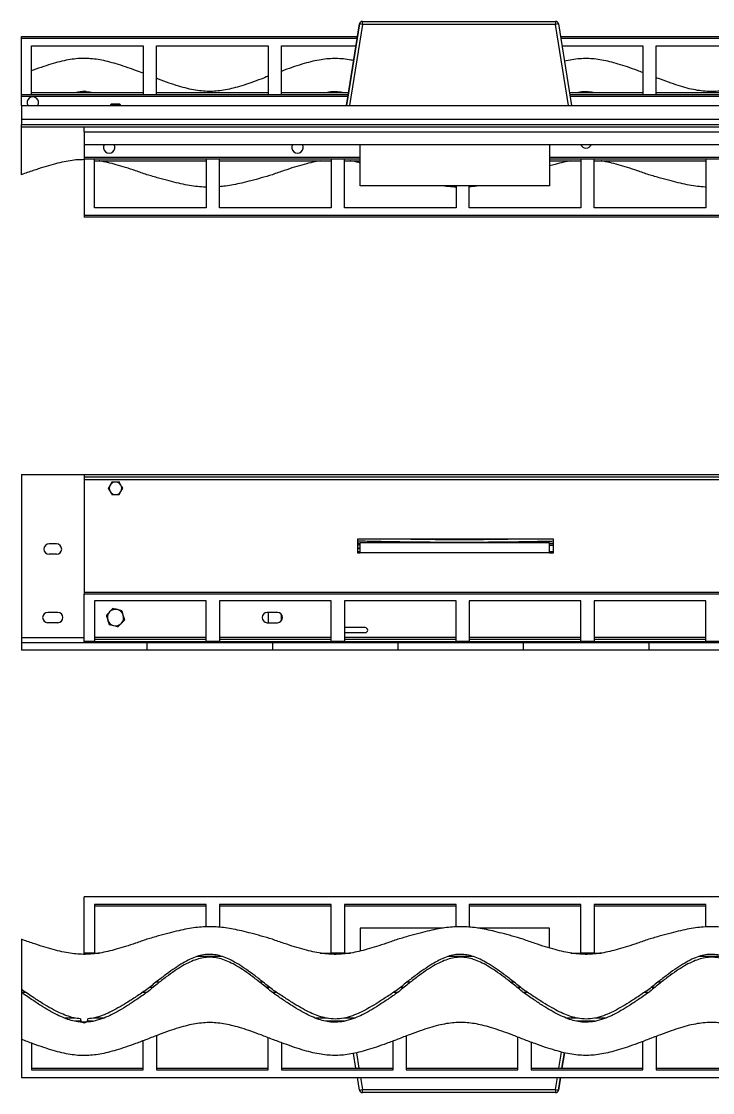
# Model space of a CAD drawing. Header units: millimetres. Extents: x 1364877 to 2662909, y 234189 to 1399913.
# Drawn here: x 1893860 to 1911863, y 329731 to 357620 of the extents above; entities that cross this region are included whole.
import ezdxf

# ---------------------------------------------------------------- set-up
doc = ezdxf.new("R2010")
doc.units = ezdxf.units.MM
doc.header["$LTSCALE"] = 5
doc.header["$MEASUREMENT"] = 0
doc.layers.add('A-CONC-LIN2', color=7, linetype='CONTINUOUS', lineweight=25)

msp = doc.modelspace()

# ---------------------------------------------------------------- linework, layer by layer
at = {"layer": 'A-CONC-LIN2'}
for p, q in [((1902664.9, 357555.3), (1902328.3, 355430.5)), ((1902328.4, 355430.5), (1902664.9, 357555.3)), ((1902740.7, 357543.9), (1902406, 355430.5)), ((1902664.9, 357555.3), (1902664.9, 357555.3)), ((1902740.7, 357620), (1907773.5, 357620)), ((1902740.7, 357620), (1902740.7, 357620)), ((1907773.5, 357543.9), (1902740.7, 357543.9)), ((1908108.2, 355430.5), (1907773.5, 357543.9)), ((1907849.4, 357555.3), (1908185.9, 355430.5)), ((1893860.3, 357226.7), (1902612.8, 357226.7)), ((1893860.3, 357184.7), (1893860.3, 357226.7)), ((1893860.3, 357184.7), (1902606.2, 357184.7)), ((1893860.3, 355719.1), (1893860.3, 357184.7)), ((1894121.8, 356984.4), (1897030.2, 356984.4)), ((1894121.8, 355719.1), (1894121.8, 356984.4)), ((1897030.2, 356984.4), (1897030.2, 355719.1)), ((1897376.6, 356984.4), (1900285.1, 356984.4)), ((1897376.6, 355719.1), (1897376.6, 356984.4)), ((1900285.1, 356984.4), (1900285.1, 355719.1)), ((1900631.5, 356984.4), (1902574.4, 356984.4)), ((1900631.5, 355719.1), (1900631.5, 356984.4)), ((1907901.4, 357226.7), (1922220.4, 357226.7)), ((1907908.1, 357184.7), (1922213.7, 357184.7)), ((1907939.8, 356984.4), (1910049.6, 356984.4)), ((1910049.6, 356984.4), (1910049.6, 355719.1)), ((1910396, 356984.4), (1913304.5, 356984.4)), ((1910396, 355719.1), (1910396, 356984.4)), ((1893860.3, 355719.1), (1894121.8, 355719.1)), ((1893860.3, 355677.1), (1893860.3, 355719.1)), ((1893860.3, 355430.5), (1893860.3, 355677.1)), ((1893860.3, 355677.1), (1902367.4, 355677.1)), ((1897030.2, 355761.1), (1894121.8, 355761.1)), ((1894121.8, 355719.1), (1897030.2, 355719.1)), ((1897030.2, 355719.1), (1897376.6, 355719.1)), ((1900285.1, 355761.1), (1897376.6, 355761.1)), ((1897376.6, 355719.1), (1900285.1, 355719.1)), ((1900285.1, 355719.1), (1900631.5, 355719.1)), ((1902380.7, 355761.1), (1900631.5, 355761.1)), ((1900631.5, 355719.1), (1902374, 355719.1)), ((1910049.6, 355761.1), (1908133.5, 355761.1)), ((1908140.2, 355719.1), (1910049.6, 355719.1)), ((1908146.8, 355677.1), (1921974.9, 355677.1)), ((1910049.6, 355719.1), (1910396, 355719.1)), ((1913304.5, 355761.1), (1910396, 355761.1)), ((1910396, 355719.1), (1913304.5, 355719.1)), ((1893860.3, 355430.5), (1893860.3, 355071.1)), ((1893860.3, 355430.5), (1972159.8, 355430.5)), ((1896198.7, 355463.2), (1896180.6, 355445.1)), ((1896180.6, 355445.1), (1896180.6, 355430.5)), ((1896213.2, 355445.1), (1896180.6, 355445.1)), ((1896231.4, 355463.2), (1896198.7, 355463.2)), ((1896231.4, 355463.2), (1896213.2, 355445.1)), ((1896213.2, 355445.1), (1896213.2, 355430.5)), ((1896395.9, 355445.1), (1896213.2, 355445.1)), ((1896380.3, 355463.2), (1896231.4, 355463.2)), ((1896391.2, 355463.2), (1896380.3, 355463.2)), ((1896409.3, 355445.1), (1896391.2, 355463.2)), ((1896419.2, 355463.2), (1896391.2, 355463.2)), ((1896409.3, 355445.1), (1896395.9, 355445.1)), ((1896409.3, 355430.5), (1896409.3, 355445.1)), ((1896436.6, 355445.1), (1896409.3, 355445.1)), ((1896423.9, 355463.2), (1896419.2, 355463.2)), ((1896442, 355445.1), (1896423.9, 355463.2)), ((1896442, 355445.1), (1896436.6, 355445.1)), ((1896442, 355430.5), (1896442, 355445.1)), ((1893860.3, 355071.1), (1972159.8, 355071.1)), ((1893860.3, 355071.1), (1893860.3, 354940.3)), ((1893860.3, 354875), (1893860.3, 354940.3)), ((1893860.3, 354940.3), (1972159.8, 354940.3)), ((1893860.3, 353629.5), (1893860.3, 354875)), ((1893860.3, 354875), (1972159.8, 354875)), ((1895494.3, 354744.3), (1895494.3, 354875)), ((1895494.3, 354744.3), (1973793.8, 354744.3)), ((1895494.3, 354744.3), (1895494.3, 354417.5)), ((1895494.3, 354417.5), (1973793.8, 354417.5)), ((1895494.3, 354417.5), (1895494.3, 354072.9)), ((1902683.7, 353339.1), (1902683.7, 354417.5)), ((1907618.3, 354417.5), (1907618.3, 353339.1)), ((1895494.3, 354072.9), (1895494.3, 354030.9)), ((1902683.7, 354072.9), (1895494.3, 354072.9)), ((1895494.3, 354030.9), (1895494.3, 352565.3)), ((1895762.3, 354030.9), (1895494.3, 354030.9)), ((1895762.3, 352765.6), (1895762.3, 354030.9)), ((1898670.7, 354030.9), (1895762.3, 354030.9)), ((1895762.3, 353988.9), (1898670.7, 353988.9)), ((1898670.7, 354030.9), (1898670.7, 352765.6)), ((1899017.1, 354030.9), (1898670.7, 354030.9)), ((1899017.1, 352765.6), (1899017.1, 354030.9)), ((1901925.6, 354030.9), (1899017.1, 354030.9)), ((1899017.1, 353988.9), (1901925.6, 353988.9)), ((1901925.6, 354030.9), (1901925.6, 352765.6)), ((1902272, 354030.9), (1901925.6, 354030.9)), ((1902272, 352765.6), (1902272, 354030.9)), ((1902683.7, 354030.9), (1902272, 354030.9)), ((1902272, 353988.9), (1902683.7, 353988.9)), ((1922291.3, 354072.9), (1907618.3, 354072.9)), ((1908435.3, 354030.9), (1907618.3, 354030.9)), ((1907618.3, 353988.9), (1908435.3, 353988.9)), ((1908435.3, 354030.9), (1908435.3, 352765.6)), ((1908781.7, 354030.9), (1908435.3, 354030.9)), ((1908781.7, 352765.6), (1908781.7, 354030.9)), ((1911690.1, 354030.9), (1908781.7, 354030.9)), ((1908781.7, 353988.9), (1911690.1, 353988.9)), ((1911690.1, 354030.9), (1911690.1, 352765.6)), ((1912036.5, 354030.9), (1911690.1, 354030.9)), ((1907618.3, 353339.1), (1902683.7, 353339.1)), ((1905180.4, 353339.1), (1905180.4, 352765.6)), ((1905526.8, 352765.6), (1905526.8, 353339.1)), ((1973793.8, 352565.3), (1895494.3, 352565.3)), ((1895494.3, 352565.3), (1895494.3, 352523.3)), ((1973793.8, 352523.3), (1895494.3, 352523.3)), ((1898670.7, 352765.6), (1895762.3, 352765.6)), ((1901925.6, 352765.6), (1899017.1, 352765.6)), ((1905180.4, 352765.6), (1902272, 352765.6)), ((1908435.3, 352765.6), (1905526.8, 352765.6)), ((1911690.1, 352765.6), (1908781.7, 352765.6)), ((1893860.3, 345825.9), (1893860.3, 345823.9)), ((1893860.3, 345825.9), (1972159.8, 345825.9)), ((1893860.3, 345823.9), (1893860.3, 341575.5)), ((1893860.3, 345823.9), (1895494.3, 345823.9)), ((1895494.3, 345823.9), (1895494.3, 345758.5)), ((1895494.3, 345823.9), (1973793.8, 345823.9)), ((1895494.3, 345758.5), (1973793.8, 345758.5)), ((1895494.3, 345758.5), (1895494.3, 345693.1)), ((1895494.3, 345693.1), (1973793.8, 345693.1)), ((1895494.3, 345693.1), (1895494.3, 342755.2)), ((1896216, 345627.2), (1896169.3, 345545.2)), ((1896404.6, 345628.3), (1896310.3, 345627.8)), ((1896217.9, 345300.4), (1896312.3, 345301)), ((1896406.6, 345301.6), (1896453.3, 345383.5)), ((1894775.4, 344016.7), (1894579.3, 344016.7)), ((1907716.3, 344140.9), (1902618.4, 344140.9)), ((1902618.4, 344140.9), (1902618.4, 343781.4)), ((1902618.4, 344044.3), (1902683.7, 344042.7)), ((1902618.4, 344020.2), (1902632.5, 344018.7)), ((1902683.7, 343986), (1902618.4, 343986)), ((1902683.7, 343910.6), (1902625.7, 343907.4)), ((1902683.7, 343908.2), (1902625.7, 343907.4)), ((1902625.7, 343893), (1902625.7, 343907.4)), ((1902625.7, 343893), (1902683.7, 343889.8)), ((1902625.7, 343893), (1902683.7, 343892.1)), ((1902632.6, 344018.7), (1902632.5, 344018.7)), ((1902683.7, 344018.7), (1902632.6, 344018.7)), ((1902683.7, 343781.4), (1902683.7, 344042.8)), ((1907618.3, 344042.8), (1902683.7, 344042.8)), ((1907618.3, 343781.4), (1907618.3, 344042.8)), ((1907618.3, 344037), (1907716.3, 344039.2)), ((1907716.3, 344018.2), (1907618.3, 344018.2)), ((1907618.3, 343985.5), (1907716.3, 343985.5)), ((1907716.3, 343781.4), (1907716.3, 344140.9)), ((1894775.4, 343748.7), (1894579.3, 343748.7)), ((1902618.4, 343814.4), (1902683.7, 343814.4)), ((1902618.4, 343781.4), (1902683.7, 343781.4)), ((1902632.6, 343781.7), (1902632.5, 343781.7)), ((1902683.7, 343781.7), (1902632.6, 343781.7)), ((1907618.3, 343781.4), (1902683.7, 343781.4)), ((1907716.3, 343814), (1907618.3, 343814)), ((1907618.3, 343781.4), (1907716.3, 343781.4)), ((1973793.8, 342755.2), (1895494.3, 342755.2)), ((1895494.3, 342755.2), (1895494.3, 342705.2)), ((1973793.8, 342705.2), (1895494.3, 342705.2)), ((1895494.3, 341475.4), (1895494.3, 342705.2)), ((1898670.7, 342537.1), (1895762.3, 342537.1)), ((1895762.3, 342537.1), (1895762.3, 341475.4)), ((1898670.7, 341475.4), (1898670.7, 342537.1)), ((1901925.6, 342537.1), (1899017.1, 342537.1)), ((1899017.1, 342537.1), (1899017.1, 341475.4)), ((1901925.6, 341475.4), (1901925.6, 342537.1)), ((1905180.4, 342537.1), (1902272, 342537.1)), ((1902272, 342537.1), (1902272, 341475.4)), ((1905180.4, 341475.4), (1905180.4, 342537.1)), ((1908435.3, 342537.1), (1905526.8, 342537.1)), ((1905526.8, 342537.1), (1905526.8, 341475.4)), ((1908435.3, 341475.4), (1908435.3, 342537.1)), ((1911690.1, 342537.1), (1908781.7, 342537.1)), ((1908781.7, 342537.1), (1908781.7, 341475.4)), ((1911690.1, 341475.4), (1911690.1, 342537.1)), ((1894808, 342232.4), (1894546.6, 342232.4)), ((1896241.3, 342333.5), (1896157, 342244.4)), ((1896479.9, 342276.6), (1896360.6, 342305)), ((1900526.9, 342232.4), (1900265.5, 342232.4)), ((1900285.1, 342232.4), (1900285.1, 341964.4)), ((1894808, 341964.4), (1894546.6, 341964.4)), ((1896381.3, 341863.3), (1896465.6, 341952.4)), ((1900265.5, 341964.4), (1900526.9, 341964.4)), ((1900631.5, 342014.7), (1900631.5, 342182.2)), ((1896142.7, 341920.3), (1896262, 341891.8)), ((1902291.6, 341837), (1902272, 341834)), ((1902272, 341709.3), (1902291.6, 341706.3)), ((1902814.5, 341837), (1902291.6, 341837)), ((1902291.6, 341706.3), (1902814.5, 341706.3)), ((1893860.3, 341575.5), (1893860.3, 341444.8)), ((1893860.3, 341575.5), (1895494.3, 341575.5)), ((1893860.3, 341444.8), (1893860.3, 341248.8)), ((1895762.3, 341475.4), (1895494.3, 341475.4)), ((1895494.3, 341444.8), (1895494.3, 341475.4)), ((1898670.7, 341575.5), (1895762.3, 341575.5)), ((1898670.7, 341525.5), (1895762.3, 341525.5)), ((1895762.3, 341475.4), (1898670.7, 341475.4)), ((1897128.3, 341444.8), (1897128.3, 341248.8)), ((1899017.1, 341475.4), (1898670.7, 341475.4)), ((1901925.6, 341575.5), (1899017.1, 341575.5)), ((1901925.6, 341525.5), (1899017.1, 341525.5)), ((1899017.1, 341475.4), (1901925.6, 341475.4)), ((1900396.2, 341444.8), (1900396.2, 341248.8)), ((1902272, 341475.4), (1901925.6, 341475.4)), ((1905180.4, 341575.5), (1902272, 341575.5)), ((1905180.4, 341525.5), (1902272, 341525.5)), ((1902272, 341475.4), (1905180.4, 341475.4)), ((1903664.1, 341444.8), (1903664.1, 341248.8)), ((1905526.8, 341475.4), (1905180.4, 341475.4)), ((1908435.3, 341575.5), (1905526.8, 341575.5)), ((1908435.3, 341525.5), (1905526.8, 341525.5)), ((1905526.8, 341475.4), (1908435.3, 341475.4)), ((1906932, 341444.8), (1906932, 341248.8)), ((1908781.7, 341475.4), (1908435.3, 341475.4)), ((1911690.1, 341575.5), (1908781.7, 341575.5)), ((1911690.1, 341525.5), (1908781.7, 341525.5)), ((1908781.7, 341475.4), (1911690.1, 341475.4)), ((1910200, 341444.8), (1910200, 341248.8)), ((1912036.5, 341475.4), (1911690.1, 341475.4)), ((1895494.3, 333362), (1895494.3, 334827.6)), ((1973793.8, 334827.6), (1895494.3, 334827.6)), ((1898670.7, 334627.3), (1895762.3, 334627.3)), ((1895762.3, 334627.3), (1895762.3, 333362)), ((1898670.7, 334585.3), (1895762.3, 334585.3)), ((1898670.7, 334045.2), (1898670.7, 334627.3)), ((1901925.6, 334627.3), (1899017.1, 334627.3)), ((1899017.1, 334627.3), (1899017.1, 334035.7)), ((1901925.6, 334585.3), (1899017.1, 334585.3)), ((1901925.6, 333362), (1901925.6, 334627.3)), ((1905180.4, 334627.3), (1902272, 334627.3)), ((1902272, 334627.3), (1902272, 333362)), ((1905180.4, 334585.3), (1902272, 334585.3)), ((1905180.4, 334044.6), (1905180.4, 334627.3)), ((1908435.3, 334627.3), (1905526.8, 334627.3)), ((1905526.8, 334627.3), (1905526.8, 334038.6)), ((1908435.3, 334585.3), (1905526.8, 334585.3)), ((1908435.3, 333362), (1908435.3, 334627.3)), ((1911690.1, 334627.3), (1908781.7, 334627.3)), ((1908781.7, 334627.3), (1908781.7, 333362)), ((1911690.1, 334585.3), (1908781.7, 334585.3)), ((1911690.1, 334043.9), (1911690.1, 334627.3)), ((1902683.7, 334011.8), (1902683.7, 333414.4)), ((1904847.4, 334011.8), (1902683.7, 334011.8)), ((1907618.3, 334011.8), (1905752.6, 334011.8)), ((1907618.3, 333494.1), (1907618.3, 334011.8)), ((1893860.3, 333721.4), (1893860.3, 332414.2)), ((1895762.3, 333362), (1895494.3, 333362)), ((1895494.3, 333330.3), (1895494.3, 333362)), ((1895762.3, 333362), (1895886.6, 333362)), ((1899074.9, 333278), (1898448.4, 333278)), ((1901639, 333362), (1901925.6, 333362)), ((1902272, 333362), (1901925.6, 333362)), ((1902272, 333362), (1902422.4, 333362)), ((1905610.7, 333278), (1904984.3, 333278)), ((1908174.8, 333362), (1908435.3, 333362)), ((1908781.7, 333362), (1908435.3, 333362)), ((1908781.7, 333362), (1908958.3, 333362)), ((1912146.6, 333278), (1911520.1, 333278)), ((1897205.3, 332475.9), (1897296.7, 332475.9)), ((1897460.2, 332606.6), (1897368.6, 332606.6)), ((1900155.9, 332606.6), (1900064.2, 332606.6)), ((1900227.8, 332475.9), (1900319.2, 332475.9)), ((1903741.1, 332475.9), (1903832.5, 332475.9)), ((1903996.1, 332606.6), (1903904.4, 332606.6)), ((1906691.7, 332606.6), (1906600.1, 332606.6)), ((1906763.7, 332475.9), (1906855, 332475.9)), ((1910277, 332475.9), (1910368.4, 332475.9)), ((1910531.9, 332606.6), (1910440.3, 332606.6)), ((1893860.3, 332414.2), (1893860.3, 332345.2)), ((1893860.3, 332345.2), (1893860.3, 332338.5)), ((1893860.3, 332345.2), (1893963.3, 332345.2)), ((1893860.3, 332338.5), (1893860.3, 331115.3)), ((1897025.4, 332345.2), (1897136.4, 332345.2)), ((1900388.1, 332345.2), (1900499, 332345.2)), ((1903561.3, 332345.2), (1903672.3, 332345.2)), ((1906923.9, 332345.2), (1907034.9, 332345.2)), ((1910097.1, 332345.2), (1910208.1, 332345.2)), ((1894971.1, 331673.8), (1895249.4, 331673.8)), ((1895736.1, 331673.8), (1896017.7, 331673.8)), ((1901506.9, 331673.8), (1901791.3, 331673.8)), ((1902268.4, 331673.8), (1902553.6, 331673.8)), ((1908042.8, 331673.8), (1908327.2, 331673.8)), ((1908804.2, 331673.8), (1909089.4, 331673.8)), ((1895414.2, 331589.8), (1895257.9, 331589.8)), ((1895727.3, 331589.8), (1895574.4, 331589.8)), ((1902263.2, 331589.8), (1901793.7, 331589.8)), ((1908799, 331589.8), (1908329.6, 331589.8)), ((1893860.3, 331115.3), (1893860.3, 330124.2)), ((1897030.2, 330324.5), (1897030.2, 331079.4)), ((1897376.6, 331212.5), (1897376.6, 330324.5)), ((1900285.1, 330324.5), (1900285.1, 331160)), ((1903539.9, 330324.5), (1903539.9, 331071.6)), ((1903886.3, 331204.6), (1903886.3, 330324.5)), ((1906794.8, 330324.5), (1906794.8, 331172.5)), ((1910049.6, 330324.5), (1910049.6, 331063.5)), ((1910396, 331195.9), (1910396, 330324.5)), ((1894121.8, 331017.5), (1894121.8, 330324.5)), ((1900631.5, 331029.3), (1900631.5, 330324.5)), ((1902588.7, 330766.9), (1902652.1, 330366.5)), ((1907141.2, 331040.8), (1907141.2, 330324.5)), ((1907862.1, 330366.5), (1907928.5, 330785.7)), ((1908003.2, 330767), (1907939.8, 330366.5)), ((1907939.8, 330366.5), (1908003.2, 330767)), ((1902574.4, 330366.5), (1902513.5, 330751)), ((1894121.8, 330366.5), (1897030.2, 330366.5)), ((1894121.8, 330324.5), (1897030.2, 330324.5)), ((1897376.6, 330366.5), (1900285.1, 330366.5)), ((1897376.6, 330324.5), (1900285.1, 330324.5)), ((1900631.5, 330366.5), (1903539.9, 330366.5)), ((1900631.5, 330324.5), (1903539.9, 330324.5)), ((1903886.3, 330366.5), (1906794.8, 330366.5)), ((1903886.3, 330324.5), (1906794.8, 330324.5)), ((1907141.2, 330366.5), (1910049.6, 330366.5)), ((1907141.2, 330324.5), (1910049.6, 330324.5)), ((1910396, 330366.5), (1913304.5, 330366.5)), ((1910396, 330324.5), (1913304.5, 330324.5)), ((1893860.3, 330124.2), (1972159.8, 330124.2)), ((1902664.9, 329795.6), (1902612.8, 330124.2)), ((1902690.5, 330124.2), (1902740.7, 329806.9)), ((1907773.5, 329806.9), (1907823.7, 330124.2)), ((1907901.4, 330124.2), (1907849.3, 329795.6)), ((1907849.4, 329795.6), (1907901.4, 330124.2)), ((1902740.7, 329806.9), (1907773.5, 329806.9)), ((1907773.5, 329730.8), (1902740.7, 329730.8)), ((1907773.5, 329730.8), (1907773.5, 329730.8)), ((1907849.3, 329795.6), (1907849.4, 329795.6))]:
    msp.add_line(p, q, dxfattribs=at)
for points in [[(1902740.7, 357543.9), (1902740.7, 357558.8), (1902740.7, 357573.1), (1902740.7, 357586.3), (1902740.7, 357597.8), (1902740.7, 357607.2), (1902740.7, 357614.3), (1902740.7, 357618.6), (1902740.7, 357620)], [(1902740.7, 329730.8), (1902740.7, 329732.3), (1902740.7, 329736.6), (1902740.7, 329743.6), (1902740.7, 329753.1), (1902740.7, 329764.6), (1902740.7, 329777.8), (1902740.7, 329792.1), (1902740.7, 329806.9)], [(1907773.5, 329806.9), (1907773.5, 329792.1), (1907773.5, 329777.8), (1907773.5, 329764.6), (1907773.5, 329753.1), (1907773.5, 329743.6), (1907773.5, 329736.6), (1907773.5, 329732.3), (1907773.5, 329730.8)]]:
    msp.add_lwpolyline(points, dxfattribs=at)
for centre, radius, start, end in [((1902740.7, 357543.2), 76.8, 90, 170.99969), ((1902740.7, 357543.2), 76.8, 90, 170.99969), ((1902374.7, 355355.3), 2219, 80.50465, 82.48519), ((1909636.2, 357582.2), 1863.1, 178.83523, 181.1765), ((1907773.5, 357543.2), 76.8, 9.00031, 90), ((1908141.1, 355345.8), 2228.7, 97.52102, 99.49258), ((1894154.5, 355504.8), 150.3, 330.40105, 209.59895), ((1895494.3, 355704.6), 98, 35.19445, 144.80555), ((1896147.9, 354343.2), 150.3, 150.40105, 29.59895), ((1901049.8, 354343.2), 150.3, 150.40105, 29.59895), ((1908566, 354473.9), 150.3, 202.06383, 337.93617), ((1896311.3, 345464.4), 163.4, 90.34631, 150.34631), ((1896311.3, 345464.4), 163.4, 30.34631, 90.34631), ((1896311.3, 345464.4), 163.4, 150.34631, 210.34631), ((1896311.3, 345464.4), 163.4, 210.34631, 270.34631), ((1896311.3, 345464.4), 163.4, 270.34631, 330.34631), ((1896311.3, 345464.4), 163.4, 330.34631, 30.34631), ((1894579.3, 343882.7), 134, 90, 270), ((1894775.4, 343882.7), 134, 270, 90), ((1905265.8, 442170.4), 98037.7, 269.261038, 270.738962), ((1894546.6, 342098.4), 134, 90, 270), ((1894808, 342098.4), 134, 270, 90), ((1896311.3, 342098.4), 212.4, 136.57534, 196.57534), ((1896311.3, 342098.4), 212.4, 76.57534, 136.57534), ((1896311.3, 342098.4), 212.4, 16.57534, 76.57534), ((1900265.5, 342098.4), 134, 90, 270), ((1900526.9, 342098.4), 134, 270, 90), ((1896311.3, 342098.4), 212.4, 196.57534, 256.57534), ((1896311.3, 342098.4), 212.4, 256.57534, 316.57534), ((1896311.3, 342098.4), 212.4, 316.57534, 16.57534), ((1902814.5, 341771.6), 65.4, 270, 90), ((1895494.3, 331646.3), 98, 177.5474, 2.4526), ((1902373.2, 332005.1), 2228.7, 277.52102, 279.49258), ((1902740.7, 329807.6), 76.8, 189.00031, 270), ((1908140.5, 332002.1), 2225.6, 260.50759, 262.48225), ((1907773.5, 329807.6), 76.8, 270, 350.99969), ((1907773.5, 329807.6), 76.8, 270, 350.99969)]:
    msp.add_arc(centre, radius, start, end, dxfattribs=at)
for points, knots in [([(1897030.2, 356271.5), (1896965.4, 356296), (1896813.3, 356353.6), (1896580.9, 356436), (1896339.9, 356514), (1896118.2, 356575.4), (1895911.1, 356620.2), (1895713.7, 356648.2), (1895521.6, 356659.2), (1895326.9, 356653.1), (1895124.8, 356628.8), (1894910.2, 356585.6), (1894680.7, 356524.2), (1894430.8, 356444.3), (1894242.2, 356378.6), (1894136.6, 356338.9), (1894121.8, 356333.4)], [0, 0, 0, 0, 0.0691169, 0.1621191, 0.2457389, 0.3215844, 0.3913505, 0.4568637, 0.5200614, 0.5829671, 0.6507657, 0.7227343, 0.8009985, 0.8875365, 0.9841995, 1, 1, 1, 1]), ([(1902513.5, 356599.9), (1902489.8, 356605.1), (1902401.9, 356624.5), (1902249.5, 356644), (1902057.5, 356655.6), (1901862.8, 356649.4), (1901660.7, 356625.2), (1901446.1, 356582.3), (1901216.5, 356521.2), (1900966.6, 356441.7), (1900769.3, 356373.1), (1900655, 356330.4), (1900631.5, 356321.5)], [0, 0, 0, 0, 0.0377034, 0.1397446, 0.238186, 0.336173, 0.4417749, 0.5538585, 0.6757308, 0.8104707, 0.9609611, 1, 1, 1, 1]), ([(1910049.6, 356287.4), (1910002.2, 356305.3), (1909867.5, 356356.2), (1909652.6, 356432.2), (1909411.6, 356510.3), (1909189.9, 356571.7), (1908982.8, 356616.5), (1908785.4, 356644.5), (1908593.3, 356655.6), (1908398.7, 356649.2), (1908201.3, 356626.3), (1908069, 356598), (1908003.2, 356583.9)], [0, 0, 0, 0, 0.0723076, 0.2053094, 0.3249001, 0.4333653, 0.5331436, 0.6268322, 0.717213, 0.8071763, 0.9041372, 1, 1, 1, 1]), ([(1900285.1, 356190.8), (1900224.6, 356167.2), (1900076.9, 356109.3), (1899848.9, 356025.8), (1899607.9, 355945.1), (1899386.2, 355881.6), (1899179.1, 355835.3), (1898981.7, 355806.4), (1898789.5, 355795.1), (1898594.8, 355801.5), (1898392.7, 355826.8), (1898178, 355871.6), (1897948.5, 355935.4), (1897698.6, 356018.2), (1897505.7, 356088), (1897395.8, 356130.9), (1897376.6, 356138.3)], [0, 0, 0, 0, 0.0646008, 0.1577391, 0.2414328, 0.3172781, 0.3869845, 0.4523811, 0.5154374, 0.5781949, 0.6458707, 0.7177764, 0.7960502, 0.8826772, 0.9795125, 1, 1, 1, 1]), ([(1913304.5, 356166.8), (1913261.4, 356150), (1913131.1, 356099.1), (1912920.6, 356022.2), (1912679.6, 355941.4), (1912457.9, 355877.9), (1912250.8, 355831.6), (1912053.4, 355802.7), (1911861.2, 355791.4), (1911666.5, 355797.8), (1911464.4, 355823.1), (1911249.7, 355867.9), (1911020.2, 355931.7), (1910770.3, 356014.4), (1910559.9, 356090.9), (1910432.6, 356140.6), (1910396, 356154.9)], [0, 0, 0, 0, 0.0460097, 0.1391479, 0.2228404, 0.2986869, 0.368392, 0.4337911, 0.4968448, 0.5596048, 0.6272806, 0.6991837, 0.7774575, 0.864087, 0.9609221, 1, 1, 1, 1]), ([(1895727.3, 355761.1), (1895669.8, 355771.2), (1895539.3, 355794.2), (1895379.5, 355788.1), (1895282.5, 355766.6), (1895257.9, 355761.1)], [0, 0, 0, 0, 0.370206, 0.8398726, 1, 1, 1, 1]), ([(1902263.2, 355761.1), (1902205.6, 355771.2), (1902075.1, 355794.2), (1901915.3, 355788.1), (1901818.4, 355766.6), (1901793.7, 355761.1)], [0, 0, 0, 0, 0.370206, 0.8398726, 1, 1, 1, 1]), ([(1908799, 355761.1), (1908741.5, 355771.2), (1908611, 355794.2), (1908451.2, 355788.1), (1908354.2, 355766.6), (1908329.6, 355761.1)], [0, 0, 0, 0, 0.370206, 0.8398726, 1, 1, 1, 1]), ([(1895494.3, 354020.7), (1895440.2, 354019.9), (1895318.1, 354018.3), (1895125, 353995.4), (1894910.4, 353955.6), (1894680.9, 353898.2), (1894430.9, 353824.1), (1894154.8, 353733.3), (1893962.2, 353665.4), (1893860.3, 353629.5)], [0, 0, 0, 0, 0.0961408, 0.2168797, 0.3448403, 0.4837379, 0.6370597, 0.808095, 1, 1, 1, 1]), ([(1897128.3, 353629.5), (1897030.8, 353663.8), (1896846, 353729), (1896580.8, 353816.6), (1896339.8, 353889.5), (1896117.9, 353945.2), (1895969.1, 353978.4), (1895893.2, 353988), (1895886.6, 353988.9)], [0, 0, 0, 0, 0.2395554, 0.4541378, 0.647322, 0.8228204, 0.9845416, 1, 1, 1, 1]), ([(1901639, 353988.9), (1901576.7, 353978.2), (1901437.5, 353954.3), (1901216.8, 353897.9), (1900966.7, 353824.2), (1900690.7, 353733.3), (1900498.1, 353665.4), (1900396.2, 353629.5)], [0, 0, 0, 0, 0.1461265, 0.3271526, 0.5269777, 0.749889, 1, 1, 1, 1]), ([(1902683.7, 353936.5), (1902671.7, 353939.6), (1902592.1, 353960), (1902504.9, 353978.4), (1902429.1, 353988), (1902422.4, 353988.9)], [0, 0, 0, 0, 0.1397141, 0.9249427, 1, 1, 1, 1]), ([(1908174.8, 353988.9), (1908112.6, 353978.1), (1907973.4, 353954.1), (1907788.1, 353907.7), (1907665.7, 353871), (1907618.3, 353856.8)], [0, 0, 0, 0, 0.3307056, 0.7404072, 1, 1, 1, 1]), ([(1910200, 353629.5), (1910102.5, 353663.8), (1909917.7, 353729), (1909652.5, 353816.6), (1909411.5, 353889.5), (1909189.6, 353945.2), (1909040.8, 353978.4), (1908964.9, 353988), (1908958.3, 353988.9)], [0, 0, 0, 0, 0.23955679, 0.45414047, 0.64732583, 0.82281946, 0.98454751, 1, 1, 1, 1]), ([(1898670.7, 353305.7), (1898647.1, 353306.1), (1898555.7, 353307.6), (1898393.3, 353324.8), (1898178.8, 353357.5), (1897949.2, 353405.4), (1897699.2, 353467.2), (1897423, 353542.9), (1897230.2, 353599.5), (1897128.3, 353629.5)], [0, 0, 0, 0, 0.0447798, 0.1735267, 0.3095421, 0.4566248, 0.618415, 0.7984119, 1, 1, 1, 1]), ([(1900396.2, 353629.5), (1900298.7, 353600.8), (1900113.7, 353546.4), (1899848.4, 353473.4), (1899607.3, 353412.9), (1899385.5, 353365.6), (1899191.2, 353332), (1899069.6, 353320.2), (1899017.1, 353315.1)], [0, 0, 0, 0, 0.2152155, 0.4083278, 0.5826222, 0.7414673, 0.8883784, 1, 1, 1, 1]), ([(1911690.1, 353306.9), (1911684, 353307.1), (1911610, 353308.7), (1911465, 353325.2), (1911250.5, 353357.4), (1911020.9, 353405.5), (1910770.8, 353467.1), (1910494.7, 353542.9), (1910301.9, 353599.5), (1910200, 353629.5)], [0, 0, 0, 0, 0.0120893, 0.1452424, 0.2859076, 0.4380239, 0.605356, 0.791513, 1, 1, 1, 1]), ([(1905180.4, 353306.3), (1905165.6, 353306.6), (1905082.9, 353308.2), (1904971.5, 353319.3), (1904876, 353334.5), (1904847.4, 353339.1)], [0, 0, 0, 0, 0.1332513, 0.7408389, 1, 1, 1, 1]), ([(1905752.6, 353339.1), (1905738.5, 353336.7), (1905663.7, 353323.9), (1905588.1, 353317.5), (1905526.8, 353312.3)], [0, 0, 0, 0, 0.1888869, 1, 1, 1, 1]), ([(1896310.3, 345627.8), (1896308.1, 345627.8), (1896276.2, 345627.6), (1896245, 345627.4), (1896216, 345627.2)], [0, 0, 0, 0, 0.0701501, 1, 1, 1, 1]), ([(1896452.3, 345546.9), (1896448.6, 345553.3), (1896432.4, 345580.9), (1896416.7, 345607.7), (1896404.6, 345628.3)], [0, 0, 0, 0, 0.2318538, 1, 1, 1, 1]), ([(1896169.3, 345545.2), (1896168.2, 345543.3), (1896152.4, 345515.6), (1896137, 345488.5), (1896122.6, 345463.2)], [0, 0, 0, 0, 0.0702073, 1, 1, 1, 1]), ([(1896122.6, 345463.2), (1896134.7, 345442.6), (1896150.4, 345415.8), (1896166.5, 345388.2), (1896170.3, 345381.8)], [0, 0, 0, 0, 0.7681462, 1, 1, 1, 1]), ([(1896170.3, 345381.8), (1896183, 345360.1), (1896199.1, 345332.5), (1896214.7, 345306), (1896217.9, 345300.4)], [0, 0, 0, 0, 0.7890135, 1, 1, 1, 1]), ([(1896312.3, 345301), (1896314.5, 345301), (1896346.4, 345301.2), (1896377.6, 345301.4), (1896406.6, 345301.6)], [0, 0, 0, 0, 0.0701501, 1, 1, 1, 1]), ([(1896500, 345465.5), (1896496.7, 345471.1), (1896481.2, 345497.6), (1896465, 345525.2), (1896452.3, 345546.9)], [0, 0, 0, 0, 0.2109882, 1, 1, 1, 1]), ([(1896453.3, 345383.5), (1896454.4, 345385.5), (1896470.2, 345413.2), (1896485.6, 345440.3), (1896500, 345465.5)], [0, 0, 0, 0, 0.0702073, 1, 1, 1, 1]), ([(1907716.3, 344084.2), (1907660.5, 344082.8), (1907523.5, 344079.4), (1907224.3, 344073.2), (1906899.8, 344067.5), (1906494.2, 344061.8), (1906169.7, 344058.4), (1905764, 344055.6), (1905439.5, 344054.6), (1905033.9, 344054.7), (1904709.3, 344056), (1904303.7, 344059), (1903979.2, 344062.5), (1903573.5, 344068.4), (1903195, 344075.4), (1902849.6, 344082.9), (1902666.4, 344087.8), (1902618.4, 344089.1)], [0, 0, 0, 0, 0.03287624, 0.0806145, 0.17609361, 0.22383202, 0.31931078, 0.36705023, 0.46252739, 0.51026724, 0.60574613, 0.65348424, 0.7489636, 0.79670239, 0.89218096, 0.97171449, 1, 1, 1, 1]), ([(1902632.5, 344018.7), (1902629.4, 344018.5), (1902624.4, 344018.2), (1902620, 344015.7), (1902618.4, 344014.7)], [0, 0, 0, 0, 0.6181926, 1, 1, 1, 1]), ([(1902618.4, 343785.7), (1902619.8, 343784.8), (1902624, 343782.2), (1902629.1, 343781.9), (1902632.5, 343781.7)], [0, 0, 0, 0, 0.3243691, 1, 1, 1, 1]), ([(1896157, 342244.4), (1896155, 342242.3), (1896126.6, 342212.2), (1896098.7, 342182.8), (1896072.7, 342155.4)], [0, 0, 0, 0, 0.0702053, 1, 1, 1, 1]), ([(1896360.6, 342305), (1896357.8, 342305.7), (1896317.5, 342315.3), (1896278, 342324.7), (1896241.3, 342333.5)], [0, 0, 0, 0, 0.0702396, 1, 1, 1, 1]), ([(1896514.9, 342159), (1896512, 342168.6), (1896500.2, 342208.4), (1896488.6, 342247.2), (1896479.9, 342276.6)], [0, 0, 0, 0, 0.2418487, 1, 1, 1, 1]), ([(1896072.7, 342155.4), (1896081.5, 342126), (1896093, 342087.2), (1896104.8, 342047.4), (1896107.7, 342037.8)], [0, 0, 0, 0, 0.7581518, 1, 1, 1, 1]), ([(1896107.7, 342037.8), (1896116.9, 342006.9), (1896128.7, 341967.1), (1896140.1, 341928.8), (1896142.7, 341920.3)], [0, 0, 0, 0, 0.7762935, 1, 1, 1, 1]), ([(1896465.6, 341952.4), (1896467.6, 341954.5), (1896496, 341984.6), (1896523.9, 342014.1), (1896549.9, 342041.5)], [0, 0, 0, 0, 0.0702053, 1, 1, 1, 1]), ([(1896549.9, 342041.5), (1896547.3, 342050), (1896535.9, 342088.3), (1896524.1, 342128.1), (1896514.9, 342159)], [0, 0, 0, 0, 0.2237066, 1, 1, 1, 1]), ([(1896262, 341891.8), (1896264.8, 341891.1), (1896305.1, 341881.5), (1896344.6, 341872.1), (1896381.3, 341863.3)], [0, 0, 0, 0, 0.0702397, 1, 1, 1, 1]), ([(1897128.3, 341444.8), (1897030.8, 341444.8), (1896846, 341444.8), (1896580.8, 341444.8), (1896339.7, 341444.8), (1896118, 341444.8), (1895910.9, 341444.8), (1895713.6, 341444.8), (1895521.6, 341444.8), (1895327, 341444.8), (1895125, 341444.8), (1894910.4, 341444.8), (1894680.9, 341444.8), (1894430.9, 341444.8), (1894154.8, 341444.8), (1893962.2, 341444.8), (1893860.3, 341444.8)], [0, 0, 0, 0, 0.0918279, 0.174083, 0.2481356, 0.3154088, 0.3774008, 0.4357101, 0.4920195, 0.548078, 0.6084464, 0.6724257, 0.7418733, 0.8185329, 0.9040491, 1, 1, 1, 1]), ([(1900396.2, 341444.8), (1900298.7, 341444.8), (1900113.7, 341444.8), (1899848.4, 341444.8), (1899607.3, 341444.8), (1899385.6, 341444.8), (1899178.5, 341444.8), (1898981.4, 341444.8), (1898789.5, 341444.8), (1898595.1, 341444.8), (1898393.3, 341444.8), (1898178.8, 341444.8), (1897949.2, 341444.8), (1897699.2, 341444.8), (1897423, 341444.8), (1897230.2, 341444.8), (1897128.3, 341444.8)], [0, 0, 0, 0, 0.0911784, 0.1729925, 0.2468342, 0.3141306, 0.3763711, 0.4351012, 0.4919413, 0.5485395, 0.6093885, 0.6736727, 0.7431875, 0.8196536, 0.9047245, 1, 1, 1, 1]), ([(1903664.1, 341444.8), (1903566.6, 341444.8), (1903381.8, 341444.8), (1903116.6, 341444.8), (1902875.6, 341444.8), (1902653.9, 341444.8), (1902446.8, 341444.8), (1902249.5, 341444.8), (1902057.4, 341444.8), (1901862.9, 341444.8), (1901660.8, 341444.8), (1901446.3, 341444.8), (1901216.7, 341444.8), (1900966.7, 341444.8), (1900690.7, 341444.8), (1900498.1, 341444.8), (1900396.2, 341444.8)], [0, 0, 0, 0, 0.0918259, 0.1740834, 0.2481339, 0.3154073, 0.3773994, 0.4357088, 0.4920184, 0.548077, 0.6084456, 0.672425, 0.7418727, 0.8185325, 0.9040489, 1, 1, 1, 1]), ([(1906932, 341444.8), (1906834.5, 341444.8), (1906649.5, 341444.8), (1906384.2, 341444.8), (1906143.1, 341444.8), (1905921.4, 341444.8), (1905714.3, 341444.8), (1905517.2, 341444.8), (1905325.3, 341444.8), (1905131, 341444.8), (1904929.1, 341444.8), (1904714.6, 341444.8), (1904485.1, 341444.8), (1904235, 341444.8), (1903958.9, 341444.8), (1903766, 341444.8), (1903664.1, 341444.8)], [0, 0, 0, 0, 0.0911782, 0.1729921, 0.2468336, 0.3141299, 0.3763702, 0.4351026, 0.4919402, 0.5485406, 0.6093894, 0.6736711, 0.7431859, 0.819654, 0.9047248, 1, 1, 1, 1]), ([(1910200, 341444.8), (1910102.5, 341444.8), (1909917.7, 341444.8), (1909652.5, 341444.8), (1909411.4, 341444.8), (1909189.7, 341444.8), (1908982.6, 341444.8), (1908785.3, 341444.8), (1908593.3, 341444.8), (1908398.7, 341444.8), (1908196.7, 341444.8), (1907982.1, 341444.8), (1907752.6, 341444.8), (1907502.6, 341444.8), (1907226.5, 341444.8), (1907033.9, 341444.8), (1906932, 341444.8)], [0, 0, 0, 0, 0.0918281, 0.1740834, 0.2481362, 0.3154072, 0.3774016, 0.4357088, 0.4920184, 0.548077, 0.6084455, 0.6724249, 0.7418749, 0.8185325, 0.9040489, 1, 1, 1, 1]), ([(1913467.9, 341444.8), (1913370.4, 341444.8), (1913185.4, 341444.8), (1912920.1, 341444.8), (1912679, 341444.8), (1912457.3, 341444.8), (1912250.2, 341444.8), (1912053.1, 341444.8), (1911861.2, 341444.8), (1911666.8, 341444.8), (1911465, 341444.8), (1911250.5, 341444.8), (1911020.9, 341444.8), (1910770.8, 341444.8), (1910494.7, 341444.8), (1910301.9, 341444.8), (1910200, 341444.8)], [0, 0, 0, 0, 0.09117828, 0.17299227, 0.24683276, 0.31413028, 0.37636952, 0.43510192, 0.49193959, 0.54854004, 0.60938895, 0.67367076, 0.74318558, 0.81965378, 0.90472465, 1, 1, 1, 1]), ([(1897128.3, 341248.8), (1897030.8, 341248.8), (1896846, 341248.8), (1896580.8, 341248.8), (1896339.7, 341248.8), (1896118, 341248.8), (1895910.9, 341248.8), (1895713.6, 341248.8), (1895521.6, 341248.8), (1895327, 341248.8), (1895125, 341248.8), (1894910.4, 341248.8), (1894680.9, 341248.8), (1894430.9, 341248.8), (1894154.8, 341248.8), (1893962.2, 341248.8), (1893860.3, 341248.8)], [0, 0, 0, 0, 0.0918279, 0.174083, 0.2481356, 0.3154088, 0.3774008, 0.4357101, 0.4920195, 0.548078, 0.6084464, 0.6724257, 0.7418733, 0.8185329, 0.9040491, 1, 1, 1, 1]), ([(1900396.2, 341248.8), (1900298.7, 341248.8), (1900113.7, 341248.8), (1899848.4, 341248.8), (1899607.3, 341248.8), (1899385.6, 341248.8), (1899178.5, 341248.8), (1898981.4, 341248.8), (1898789.5, 341248.8), (1898595.1, 341248.8), (1898393.3, 341248.8), (1898178.8, 341248.8), (1897949.2, 341248.8), (1897699.2, 341248.8), (1897423, 341248.8), (1897230.2, 341248.8), (1897128.3, 341248.8)], [0, 0, 0, 0, 0.0911784, 0.1729925, 0.2468342, 0.3141306, 0.3763711, 0.4351012, 0.4919413, 0.5485395, 0.6093885, 0.6736727, 0.7431875, 0.8196536, 0.9047245, 1, 1, 1, 1]), ([(1903664.1, 341248.8), (1903566.6, 341248.8), (1903381.8, 341248.8), (1903116.6, 341248.8), (1902875.6, 341248.8), (1902653.9, 341248.8), (1902446.8, 341248.8), (1902249.5, 341248.8), (1902057.4, 341248.8), (1901862.9, 341248.8), (1901660.8, 341248.8), (1901446.3, 341248.8), (1901216.7, 341248.8), (1900966.7, 341248.8), (1900690.7, 341248.8), (1900498.1, 341248.8), (1900396.2, 341248.8)], [0, 0, 0, 0, 0.0918259, 0.1740834, 0.2481339, 0.3154073, 0.3773994, 0.4357088, 0.4920184, 0.548077, 0.6084456, 0.672425, 0.7418727, 0.8185325, 0.9040489, 1, 1, 1, 1]), ([(1906932, 341248.8), (1906834.5, 341248.8), (1906649.5, 341248.8), (1906384.2, 341248.8), (1906143.1, 341248.8), (1905921.4, 341248.8), (1905714.3, 341248.8), (1905517.2, 341248.8), (1905325.3, 341248.8), (1905131, 341248.8), (1904929.1, 341248.8), (1904714.6, 341248.8), (1904485.1, 341248.8), (1904235, 341248.8), (1903958.9, 341248.8), (1903766, 341248.8), (1903664.1, 341248.8)], [0, 0, 0, 0, 0.0911782, 0.1729921, 0.2468336, 0.3141299, 0.3763702, 0.4351026, 0.4919402, 0.5485406, 0.6093894, 0.6736711, 0.7431859, 0.819654, 0.9047248, 1, 1, 1, 1]), ([(1910200, 341248.8), (1910102.5, 341248.8), (1909917.7, 341248.8), (1909652.5, 341248.8), (1909411.4, 341248.8), (1909189.7, 341248.8), (1908982.6, 341248.8), (1908785.3, 341248.8), (1908593.3, 341248.8), (1908398.7, 341248.8), (1908196.7, 341248.8), (1907982.1, 341248.8), (1907752.6, 341248.8), (1907502.6, 341248.8), (1907226.5, 341248.8), (1907033.9, 341248.8), (1906932, 341248.8)], [0, 0, 0, 0, 0.0918281, 0.1740834, 0.2481362, 0.3154072, 0.3774016, 0.4357088, 0.4920184, 0.548077, 0.6084455, 0.6724249, 0.7418749, 0.8185325, 0.9040489, 1, 1, 1, 1]), ([(1913467.9, 341248.8), (1913370.4, 341248.8), (1913185.4, 341248.8), (1912920.1, 341248.8), (1912679, 341248.8), (1912457.3, 341248.8), (1912250.2, 341248.8), (1912053.1, 341248.8), (1911861.2, 341248.8), (1911666.8, 341248.8), (1911465, 341248.8), (1911250.5, 341248.8), (1911020.9, 341248.8), (1910770.8, 341248.8), (1910494.7, 341248.8), (1910301.9, 341248.8), (1910200, 341248.8)], [0, 0, 0, 0, 0.09117828, 0.17299227, 0.24683276, 0.31413028, 0.37636952, 0.43510192, 0.49193959, 0.54854004, 0.60938895, 0.67367076, 0.74318558, 0.81965378, 0.90472465, 1, 1, 1, 1]), ([(1900396.2, 333721.4), (1900298.7, 333750.1), (1900113.7, 333804.4), (1899848.4, 333877.5), (1899607.3, 333937.9), (1899385.6, 333985.5), (1899178.5, 334020.1), (1898981.4, 334041.8), (1898789.5, 334050.2), (1898595.1, 334045.5), (1898393.3, 334026.6), (1898178.8, 333993.2), (1897949.2, 333945.5), (1897699.2, 333883.7), (1897423, 333808), (1897230.2, 333751.3), (1897128.3, 333721.4)], [0, 0, 0, 0, 0.0911784, 0.1729925, 0.2468342, 0.3141306, 0.3763711, 0.4351012, 0.4919413, 0.5485395, 0.6093885, 0.6736727, 0.7431875, 0.8196536, 0.9047245, 1, 1, 1, 1]), ([(1906932, 333721.4), (1906834.5, 333750.1), (1906649.5, 333804.4), (1906384.2, 333877.5), (1906143.1, 333937.9), (1905921.4, 333985.5), (1905714.3, 334020.1), (1905517.2, 334041.8), (1905325.3, 334050.2), (1905131, 334045.5), (1904929.1, 334026.6), (1904714.6, 333993.2), (1904485.1, 333945.5), (1904235, 333883.7), (1903958.9, 333808), (1903766, 333751.3), (1903664.1, 333721.4)], [0, 0, 0, 0, 0.0911782, 0.1729921, 0.2468336, 0.3141299, 0.3763702, 0.4351026, 0.4919402, 0.5485406, 0.6093894, 0.6736711, 0.7431859, 0.819654, 0.9047248, 1, 1, 1, 1]), ([(1913467.9, 333721.4), (1913370.4, 333750.1), (1913185.4, 333804.4), (1912920.1, 333877.5), (1912679, 333937.9), (1912457.3, 333985.5), (1912250.2, 334020.1), (1912053.1, 334041.8), (1911861.2, 334050.2), (1911666.8, 334045.5), (1911465, 334026.6), (1911250.5, 333993.2), (1911020.9, 333945.5), (1910770.8, 333883.7), (1910494.7, 333808), (1910301.9, 333751.3), (1910200, 333721.4)], [0, 0, 0, 0, 0.09117828, 0.17299227, 0.24683276, 0.31413028, 0.37636952, 0.43510192, 0.49193959, 0.54854004, 0.60938895, 0.67367076, 0.74318558, 0.81965378, 0.90472465, 1, 1, 1, 1]), ([(1897128.3, 333721.4), (1897030.8, 333687), (1896846, 333621.9), (1896580.8, 333534.2), (1896339.7, 333461.7), (1896118, 333404.6), (1895910.9, 333363), (1895713.6, 333337), (1895521.6, 333326.8), (1895327, 333332.6), (1895125, 333355.2), (1894910.4, 333395.4), (1894680.9, 333452.6), (1894430.9, 333526.8), (1894154.8, 333617.6), (1893962.2, 333685.5), (1893860.3, 333721.4)], [0, 0, 0, 0, 0.0918279, 0.174083, 0.2481356, 0.3154088, 0.3774008, 0.4357101, 0.4920195, 0.548078, 0.6084464, 0.6724257, 0.7418733, 0.8185329, 0.9040491, 1, 1, 1, 1]), ([(1903664.1, 333721.4), (1903566.6, 333687), (1903381.8, 333621.8), (1903116.6, 333534.2), (1902875.6, 333461.7), (1902653.9, 333404.6), (1902446.8, 333363), (1902249.5, 333337), (1902057.4, 333326.8), (1901862.9, 333332.6), (1901660.8, 333355.2), (1901446.3, 333395.4), (1901216.7, 333452.6), (1900966.7, 333526.8), (1900690.7, 333617.6), (1900498.1, 333685.5), (1900396.2, 333721.4)], [0, 0, 0, 0, 0.0918259, 0.1740834, 0.2481339, 0.3154073, 0.3773994, 0.4357088, 0.4920184, 0.548077, 0.6084456, 0.672425, 0.7418727, 0.8185325, 0.9040489, 1, 1, 1, 1]), ([(1910200, 333721.4), (1910102.5, 333687), (1909917.7, 333621.9), (1909652.5, 333534.2), (1909411.4, 333461.7), (1909189.7, 333404.6), (1908982.6, 333363), (1908785.3, 333337), (1908593.3, 333326.8), (1908398.7, 333332.6), (1908196.7, 333355.2), (1907982.1, 333395.4), (1907752.6, 333452.6), (1907502.6, 333526.8), (1907226.5, 333617.6), (1907033.9, 333685.5), (1906932, 333721.4)], [0, 0, 0, 0, 0.0918281, 0.1740834, 0.2481362, 0.3154072, 0.3774016, 0.4357088, 0.4920184, 0.548077, 0.6084455, 0.6724249, 0.7418749, 0.8185325, 0.9040489, 1, 1, 1, 1]), ([(1900396.2, 332414.2), (1900306.9, 332486.3), (1900138.1, 332622.5), (1899894.5, 332810.1), (1899672.9, 332969.3), (1899469.3, 333100), (1899280.9, 333201.6), (1899103.6, 333274.5), (1898933.7, 333318.7), (1898766.6, 333334), (1898598.3, 333320.1), (1898426, 333276.4), (1898246.5, 333203.1), (1898056.8, 333101), (1897852.9, 332970.3), (1897631, 332810.9), (1897386.9, 332623), (1897217.8, 332486.5), (1897128.3, 332414.2)], [0, 0, 0, 0, 0.0903777, 0.1707971, 0.2420881, 0.3051745, 0.3611428, 0.4104655, 0.4557558, 0.4988924, 0.5419705, 0.5880559, 0.6382794, 0.6943065, 0.7574741, 0.8288734, 0.9094369, 1, 1, 1, 1]), ([(1906932, 332414.2), (1906842.7, 332486.3), (1906673.9, 332622.5), (1906430.3, 332810.1), (1906208.7, 332969.3), (1906005.2, 333100), (1905816.7, 333201.6), (1905639.4, 333274.5), (1905469.5, 333318.7), (1905302.4, 333334), (1905134.2, 333320.1), (1904961.9, 333276.4), (1904782.3, 333203.1), (1904592.6, 333101), (1904388.8, 332970.3), (1904166.8, 332810.9), (1903922.7, 332623), (1903753.6, 332486.5), (1903664.1, 332414.2)], [0, 0, 0, 0, 0.09037758, 0.17079683, 0.24208766, 0.30517402, 0.36114404, 0.41046477, 0.45575497, 0.49889148, 0.54197151, 0.5880549, 0.63827836, 0.69430717, 0.75747289, 0.82887212, 0.90943548, 1, 1, 1, 1]), ([(1913467.9, 332414.2), (1913378.6, 332486.3), (1913209.8, 332622.5), (1912966.2, 332810.1), (1912744.6, 332969.3), (1912541, 333100), (1912352.6, 333201.6), (1912175.3, 333274.5), (1912005.4, 333318.7), (1911838.3, 333334), (1911670, 333320.1), (1911497.7, 333276.4), (1911318.2, 333203.1), (1911128.5, 333101), (1910924.6, 332970.3), (1910702.7, 332810.9), (1910458.6, 332623), (1910289.5, 332486.5), (1910200, 332414.2)], [0, 0, 0, 0, 0.0903777, 0.1707962, 0.2420871, 0.3051744, 0.3611435, 0.4104652, 0.4557555, 0.498891, 0.5419711, 0.5880545, 0.638279, 0.694306, 0.7574727, 0.828872, 0.9094354, 1, 1, 1, 1]), ([(1900396.2, 332338.5), (1900308.6, 332410.7), (1900142.8, 332547.2), (1899902.2, 332734.8), (1899682, 332893.9), (1899478.3, 333024.6), (1899288.5, 333126.1), (1899109.1, 333198.9), (1898936.6, 333243), (1898766.6, 333258.3), (1898595.5, 333244.4), (1898420.6, 333200.8), (1898238.9, 333127.6), (1898047.9, 333025.6), (1897843.8, 332894.9), (1897623.2, 332735.5), (1897382.2, 332547.6), (1897216, 332410.8), (1897128.3, 332338.5)], [0, 0, 0, 0, 0.0892752, 0.1690024, 0.2399605, 0.3030314, 0.359259, 0.4090592, 0.4549961, 0.4988728, 0.5426936, 0.5894439, 0.6401617, 0.6964501, 0.7596021, 0.8306701, 0.9105412, 1, 1, 1, 1]), ([(1906932, 332338.5), (1906844.5, 332410.7), (1906678.7, 332547.2), (1906438.1, 332734.8), (1906217.8, 332893.9), (1906014.1, 333024.6), (1905824.4, 333126.1), (1905645, 333198.9), (1905472.4, 333243), (1905302.5, 333258.3), (1905131.4, 333244.4), (1904956.4, 333200.8), (1904774.7, 333127.6), (1904583.7, 333025.6), (1904379.7, 332894.9), (1904159, 332735.5), (1903918, 332547.6), (1903751.9, 332410.8), (1903664.1, 332338.5)], [0, 0, 0, 0, 0.0892751, 0.1690021, 0.2399601, 0.3030309, 0.3592585, 0.4090586, 0.4549953, 0.4988719, 0.5426947, 0.5894429, 0.6401608, 0.696449, 0.7596009, 0.8306688, 0.9105397, 1, 1, 1, 1]), ([(1913467.9, 332338.5), (1913380.3, 332410.7), (1913214.5, 332547.2), (1912973.9, 332734.8), (1912753.7, 332893.9), (1912550, 333024.6), (1912360.2, 333126.2), (1912180.8, 333198.9), (1912008.3, 333243), (1911838.3, 333258.3), (1911667.2, 333244.4), (1911492.3, 333200.8), (1911310.6, 333127.6), (1911119.6, 333025.6), (1910915.5, 332894.9), (1910694.9, 332735.5), (1910453.9, 332547.6), (1910287.7, 332410.8), (1910200, 332338.5)], [0, 0, 0, 0, 0.0892751, 0.1690014, 0.2399595, 0.3030312, 0.3592579, 0.409059, 0.4549958, 0.4988714, 0.5426943, 0.5894435, 0.6401604, 0.6964487, 0.7596015, 0.8306694, 0.9105397, 1, 1, 1, 1]), ([(1895396.4, 331650.5), (1895338, 331658.1), (1895217.3, 331673.8), (1895034.8, 331730.8), (1894842.4, 331811.5), (1894632.2, 331920.6), (1894399.2, 332058.5), (1894138.2, 332226.1), (1893956.7, 332349), (1893860.3, 332414.2)], [0, 0, 0, 0, 0.1017629, 0.2104205, 0.3297509, 0.4629473, 0.6202826, 0.7984877, 1, 1, 1, 1]), ([(1897128.3, 332338.5), (1897040.6, 332277.4), (1896874.4, 332161.4), (1896633.7, 332002.4), (1896413.2, 331867.5), (1896209.3, 331756.8), (1896001.6, 331662.7), (1895785.7, 331592.1), (1895555.8, 331557.7), (1895346.2, 331567.2), (1895153.7, 331607.7), (1894972.1, 331669.6), (1894781, 331756), (1894576.8, 331866.7), (1894355.9, 332001.8), (1894114.7, 332161), (1893948.2, 332277.2), (1893860.3, 332338.5)], [0, 0, 0, 0, 0.087379, 0.1657064, 0.2358211, 0.2986505, 0.3552555, 0.4220523, 0.4837281, 0.5442734, 0.5924667, 0.6441562, 0.7008288, 0.7637434, 0.8339694, 0.9124393, 1, 1, 1, 1]), ([(1897128.3, 332414.2), (1897036.1, 332351.8), (1896861.8, 332233.8), (1896611, 332072.1), (1896383.4, 331936), (1896171.9, 331823.7), (1895972.3, 331737.3), (1895780.3, 331675.4), (1895653.5, 331658.6), (1895592.3, 331650.5)], [0, 0, 0, 0, 0.192879, 0.3644238, 0.5167426, 0.6521503, 0.7787425, 0.8932595, 1, 1, 1, 1]), ([(1903664.1, 332414.2), (1903574.7, 332353.7), (1903405.6, 332239.1), (1903161.8, 332081.6), (1902940, 331947.9), (1902736.2, 331838.2), (1902530, 331744.9), (1902316.9, 331674.9), (1902090.6, 331640.6), (1901884.6, 331650.1), (1901695.1, 331690.3), (1901515.6, 331751.7), (1901325.8, 331837.3), (1901121.7, 331947.1), (1900899.5, 332081), (1900655.3, 332238.8), (1900485.8, 332353.6), (1900396.2, 332414.2)], [0, 0, 0, 0, 0.0884783, 0.1674781, 0.2378982, 0.3007202, 0.3570539, 0.4231898, 0.4839818, 0.5435944, 0.5911549, 0.642361, 0.6987607, 0.7616644, 0.8321941, 0.9113365, 1, 1, 1, 1]), ([(1903664.1, 332338.5), (1903576.5, 332277.4), (1903410.2, 332161.4), (1903169.5, 332002.4), (1902949, 331867.5), (1902745.2, 331756.8), (1902537.5, 331662.7), (1902321.6, 331592.1), (1902091.6, 331557.7), (1901882.1, 331567.2), (1901689.6, 331607.7), (1901507.9, 331669.6), (1901316.8, 331756), (1901112.6, 331866.7), (1900891.8, 332001.8), (1900650.6, 332161), (1900484, 332277.2), (1900396.2, 332338.5)], [0, 0, 0, 0, 0.0873792, 0.1657049, 0.2358198, 0.2986511, 0.3552543, 0.4220532, 0.4837271, 0.5442725, 0.592468, 0.6441555, 0.7008282, 0.7637448, 0.8339691, 0.9124392, 1, 1, 1, 1]), ([(1910200, 332414.2), (1910110.6, 332353.7), (1909941.4, 332239.1), (1909697.6, 332081.6), (1909475.8, 331947.9), (1909272.1, 331838.2), (1909065.9, 331744.9), (1908852.8, 331674.9), (1908626.5, 331640.6), (1908420.4, 331650.1), (1908230.9, 331690.3), (1908051.4, 331751.7), (1907861.6, 331837.3), (1907657.5, 331947.1), (1907435.4, 332081), (1907191.1, 332238.8), (1907021.6, 332353.6), (1906932, 332414.2)], [0, 0, 0, 0, 0.0884801, 0.1674799, 0.2378981, 0.3007201, 0.3570539, 0.4231898, 0.4839817, 0.5435943, 0.5911548, 0.6423609, 0.6987606, 0.7616662, 0.832194, 0.9113383, 1, 1, 1, 1]), ([(1910200, 332338.5), (1910112.3, 332277.4), (1909946.1, 332161.4), (1909705.4, 332002.4), (1909484.9, 331867.5), (1909281, 331756.8), (1909073.3, 331662.7), (1908857.4, 331592.1), (1908627.5, 331557.7), (1908417.9, 331567.2), (1908225.4, 331607.7), (1908043.8, 331669.6), (1907852.7, 331756), (1907648.5, 331866.7), (1907427.6, 332001.8), (1907186.4, 332161), (1907019.9, 332277.2), (1906932, 332338.5)], [0, 0, 0, 0, 0.0873792, 0.1657067, 0.2358215, 0.298651, 0.3552542, 0.4220531, 0.483727, 0.5442723, 0.5924678, 0.6441554, 0.70083, 0.7637447, 0.8339708, 0.9124409, 1, 1, 1, 1]), ([(1900396.2, 331116.9), (1900298.7, 331155.2), (1900114.1, 331227.6), (1899848.9, 331325.1), (1899607.9, 331405.7), (1899386.2, 331469.3), (1899179.1, 331515.6), (1898981.7, 331544.5), (1898789.5, 331555.8), (1898594.8, 331549.3), (1898392.7, 331524.1), (1898178, 331479.2), (1897948.5, 331415.5), (1897698.5, 331332.9), (1897422.6, 331231.7), (1897230.1, 331156.1), (1897128.3, 331116.2)], [0, 0, 0, 0, 0.0923103, 0.1748928, 0.2491011, 0.3163505, 0.3781567, 0.4361416, 0.4920515, 0.5476964, 0.6077021, 0.6714584, 0.7408611, 0.8176703, 0.9035307, 1, 1, 1, 1]), ([(1906932, 331119), (1906834.6, 331157.4), (1906650, 331230.1), (1906384.8, 331328), (1906143.8, 331408.9), (1905922.1, 331472.7), (1905714.9, 331519.1), (1905517.6, 331548.2), (1905325.4, 331559.5), (1905130.6, 331553), (1904928.5, 331527.6), (1904713.9, 331482.6), (1904484.3, 331418.6), (1904234.4, 331335.6), (1903958.4, 331234.1), (1903765.9, 331158.2), (1903664.1, 331118)], [0, 0, 0, 0, 0.0923276, 0.1749214, 0.2491345, 0.316384, 0.3781795, 0.4361529, 0.4920439, 0.5476743, 0.6076655, 0.671411, 0.7408128, 0.8176316, 0.9035076, 1, 1, 1, 1]), ([(1913467.9, 331120.6), (1913370.4, 331158.9), (1913185.8, 331231.3), (1912920.6, 331328.8), (1912679.6, 331409.5), (1912457.9, 331473), (1912250.8, 331519.3), (1912053.4, 331548.2), (1911861.2, 331559.5), (1911666.5, 331553), (1911464.4, 331527.8), (1911249.7, 331482.9), (1911020.2, 331419.2), (1910770.2, 331336.6), (1910494.3, 331235.4), (1910301.8, 331159.9), (1910200, 331119.9)], [0, 0, 0, 0, 0.0923102, 0.1748926, 0.2490998, 0.3163502, 0.3781552, 0.4361423, 0.4920498, 0.5476969, 0.6077026, 0.6714566, 0.7408592, 0.8176705, 0.9035308, 1, 1, 1, 1]), ([(1897128.3, 331116.2), (1897030.8, 331079.2), (1896846.1, 331009.1), (1896580.9, 330914.8), (1896339.9, 330836.9), (1896118.2, 330775.4), (1895911.1, 330730.6), (1895713.7, 330702.7), (1895521.6, 330691.6), (1895326.9, 330697.8), (1895124.8, 330722.1), (1894910.2, 330765.3), (1894680.7, 330826.7), (1894430.7, 330906.4), (1894154.7, 331003.8), (1893962.2, 331076.7), (1893860.3, 331115.3)], [0, 0, 0, 0, 0.09215611, 0.17463806, 0.2487989, 0.31606478, 0.37793909, 0.43604145, 0.4920903, 0.54788018, 0.60800954, 0.67183708, 0.74124815, 0.8179971, 0.90372569, 1, 1, 1, 1]), ([(1903664.1, 331118), (1903566.6, 331081.2), (1903382, 331011.5), (1903116.8, 330917.6), (1902875.8, 330840), (1902654.1, 330778.8), (1902446.9, 330734.2), (1902249.6, 330706.3), (1902057.4, 330695.4), (1901862.8, 330701.5), (1901660.7, 330725.6), (1901446.1, 330768.6), (1901216.5, 330829.8), (1900966.6, 330909), (1900690.6, 331006), (1900498, 331078.6), (1900396.2, 331116.9)], [0, 0, 0, 0, 0.0921367, 0.1746036, 0.248759, 0.316027, 0.3779107, 0.4360281, 0.4920953, 0.5479036, 0.608049, 0.6718861, 0.7412983, 0.8180392, 0.9037508, 1, 1, 1, 1]), ([(1910200, 331119.9), (1910102.5, 331082.9), (1909917.8, 331012.8), (1909652.6, 330918.6), (1909411.6, 330840.6), (1909189.9, 330779.2), (1908982.8, 330734.4), (1908785.4, 330706.4), (1908593.3, 330695.4), (1908398.6, 330701.5), (1908196.5, 330725.8), (1907981.9, 330769), (1907752.4, 330830.4), (1907502.4, 330910.1), (1907226.4, 331007.6), (1907033.9, 331080.5), (1906932, 331119)], [0, 0, 0, 0, 0.0921563, 0.1746363, 0.2487994, 0.3160633, 0.37794, 0.4360402, 0.4920891, 0.5478791, 0.6080086, 0.6718363, 0.7412498, 0.8179967, 0.9037254, 1, 1, 1, 1])]:
    msp.add_open_spline(points, degree=3, knots=knots, dxfattribs=at)

doc.saveas('drawing.dxf')
